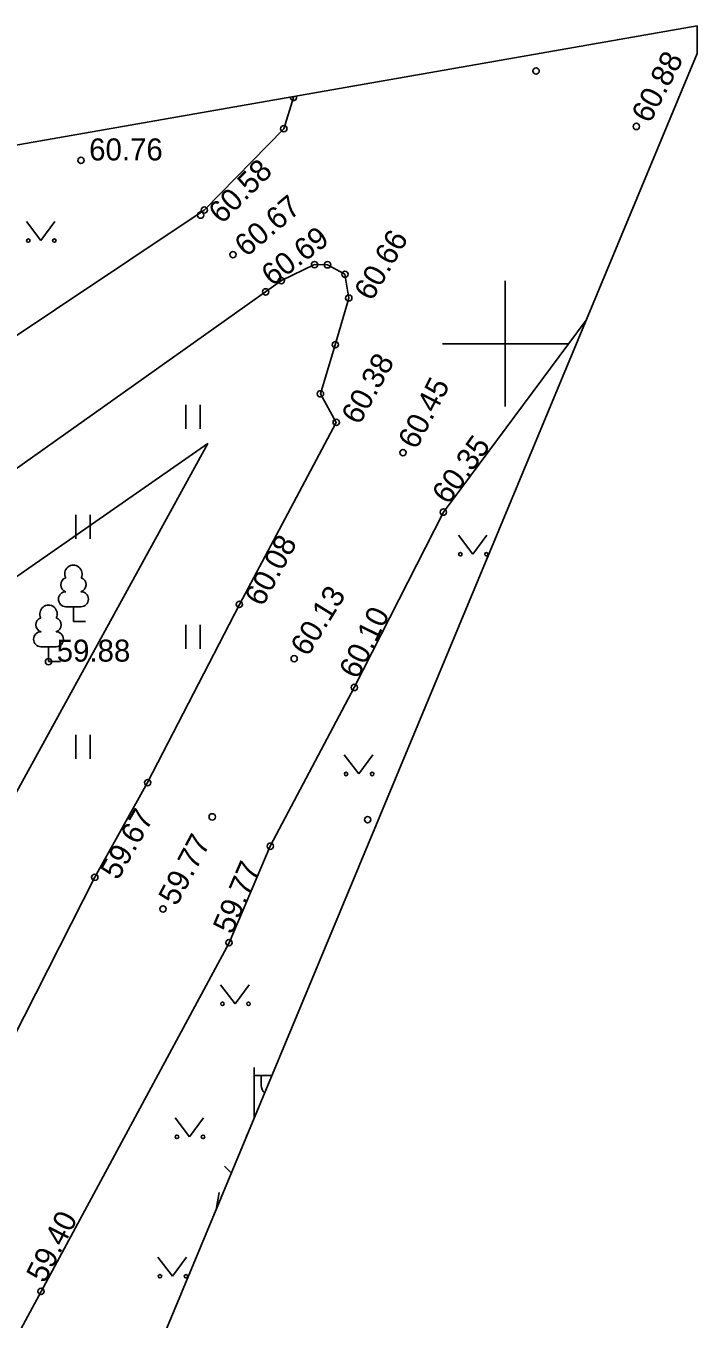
# Model space of a CAD drawing. Extents: x 643122 to 643306, y 6455802 to 6456010.
# Drawn here: x 643284.74 to 643306.11, y 6455968.95 to 6456010.12 of the extents above; entities that cross this region are included whole.
import ezdxf

# ---------------------------------------------------------------- set-up
doc = ezdxf.new("R2010")
doc.units = 0
for name, color, linetype in [('HALJASTUS', 7, 'Continuous'), ('KORGUS', 7, 'Continuous'), ('MOOTMPUNKT', 7, 'Continuous'), ('MOOTPIIR', 7, 'Continuous'), ('MPOHULIIN', 7, 'Continuous'), ('PIIR', 7, 'Continuous'), ('POST', 7, 'Continuous'), ('PUU', 7, 'Continuous'), ('SIOHULIIN', 7, 'Continuous'), ('TEE', 7, 'Continuous'), ('VORK', 7, 'Continuous')]:
    doc.layers.add(name, color=color, linetype=linetype)

msp = doc.modelspace()

# ---------------------------------------------------------------- linework, layer by layer
at = {"layer": 'HALJASTUS'}
for p, q in [((643284.759, 6456003.888), (643285.222, 6456003.282)), ((643285.222, 6456003.282), (643285.668, 6456003.888)), ((643289.836, 6455997.289), (643289.836, 6455998.051)), ((643290.291, 6455997.289), (643290.291, 6455998.051)), ((643286.336, 6455993.789), (643286.336, 6455994.551)), ((643286.791, 6455993.789), (643286.791, 6455994.551)), ((643298.51, 6455993.905), (643298.974, 6455993.298)), ((643298.974, 6455993.298), (643299.419, 6455993.905)), ((643289.836, 6455990.289), (643289.836, 6455991.051)), ((643290.291, 6455990.289), (643290.291, 6455991.051)), ((643286.336, 6455986.789), (643286.336, 6455987.551)), ((643286.791, 6455986.789), (643286.791, 6455987.551)), ((643294.873, 6455986.911), (643295.336, 6455986.305)), ((643295.336, 6455986.305), (643295.782, 6455986.911)), ((643290.937, 6455979.596), (643291.4, 6455978.989)), ((643291.4, 6455978.989), (643291.846, 6455979.596)), ((643289.491, 6455975.365), (643289.954, 6455974.758)), ((643289.954, 6455974.758), (643290.4, 6455975.365)), ((643288.948, 6455970.926), (643289.412, 6455970.319)), ((643289.412, 6455970.319), (643289.857, 6455970.926))]:
    msp.add_line(p, q, dxfattribs=at)
for centre in [(643284.821, 6456003.282), (643285.65, 6456003.282), (643298.573, 6455993.298), (643299.401, 6455993.298), (643294.935, 6455986.305), (643295.764, 6455986.305), (643290.999, 6455978.989), (643291.828, 6455978.989), (643289.553, 6455974.758), (643290.382, 6455974.758), (643289.011, 6455970.319), (643289.839, 6455970.319)]:
    msp.add_circle(centre, 0.055, dxfattribs=at)
at = {"layer": 'KORGUS'}
for centre in [(643300.983, 6456008.677), (643292.953, 6456006.841), (643304.174, 6456006.914), (643286.498, 6456005.833), (643290.305, 6456004.092), (643291.335, 6456002.834), (643292.375, 6456001.649), (643295.021, 6456001.453), (643294.621, 6455997.494), (643296.745, 6455996.533), (643298.032, 6455994.639), (643291.54, 6455991.704), (643285.465, 6455989.881), (643293.283, 6455989.974), (643295.195, 6455989.059), (643295.622, 6455984.85), (643292.522, 6455984.006), (643286.937, 6455983.018), (643289.11, 6455982.009), (643291.21, 6455980.935), (643285.228, 6455969.838)]:
    msp.add_circle(centre, 0.1, dxfattribs=at)
at = {"layer": 'MOOTMPUNKT'}
msp.add_line((643293.351, 6456007.881), (643293.163, 6456007.848), dxfattribs=at)
for centre in [(643290.423, 6456004.253), (643293.931, 6456002.517), (643294.345, 6456002.511), (643294.898, 6456002.208), (643292.875, 6456002.007), (643294.591, 6455999.968), (643294.119, 6455998.404), (643288.62, 6455986.029), (643290.674, 6455984.94)]:
    msp.add_circle(centre, 0.1, dxfattribs=at)
msp.add_arc((643293.262, 6456007.836), 0.1, 172.9676, 26.9044, dxfattribs=at)
at = {"layer": 'MOOTPIIR'}
msp.add_lwpolyline([(643263.125, 6455905.95), (643306.108, 6456009.233), (643306.108, 6456010.116), (643122.252, 6455977.908), (643123.574, 6455802.755), (643123.574, 6455802.313), (643186.31, 6455827.376)], dxfattribs=at)
at = {"layer": 'MPOHULIIN'}
for p, q in [((643290.814, 6455972.512), (643290.899, 6455972.98)), ((643290.866, 6455972.609), (643290.814, 6455972.512)), ((643290.814, 6455972.512), (643290.834, 6455972.531))]:
    msp.add_line(p, q, dxfattribs=at)
at = {"layer": 'PIIR'}
msp.add_lwpolyline([(643225.38, 6455957.63), (643239.18, 6455947.7), (643256.66, 6455935.12), (643290.53, 6455996.82), (643254.12, 6455971.47)], close=True, dxfattribs=at)
at = {"layer": 'POST'}
for p, q in [((643292.006, 6455975.349), (643292.006, 6455976.959)), ((643292.006, 6455976.709), (643292.573, 6455976.709)), ((643292.233, 6455976.388), (643292.233, 6455976.709)), ((643291.762, 6455974.761), (643291.797, 6455974.847))]:
    msp.add_line(p, q, dxfattribs=at)
for centre, radius, start, end in [((643292.539, 6455976.388), 0.306, 180, 229.8071), ((643292.006, 6455974.709), 0.25, 146.6962, 168.1132)]:
    msp.add_arc(centre, radius, start, end, dxfattribs=at)
at = {"layer": 'PUU'}
for p, q in [((643286.497, 6455991.63), (643286.017, 6455991.63)), ((643286.257, 6455991.155), (643286.257, 6455991.63)), ((643286.637, 6455991.155), (643286.257, 6455991.155)), ((643285.705, 6455990.356), (643285.225, 6455990.356)), ((643285.465, 6455989.881), (643285.465, 6455990.356)), ((643285.845, 6455989.881), (643285.465, 6455989.881))]:
    msp.add_line(p, q, dxfattribs=at)
for centre, radius, start, end in [((643286.257, 6455992.675), 0.277, 332.5799, 207.4201), ((643286.087, 6455992.328), 0.233, 109.0217, 253.1415), ((643286.427, 6455992.328), 0.233, 286.8508, 70.9859), ((643286.02, 6455991.868), 0.238, 90.0016, 269.3953), ((643286.495, 6455991.868), 0.238, 270.6047, 89.9984), ((643285.465, 6455991.401), 0.277, 332.5799, 207.4201), ((643285.295, 6455991.054), 0.233, 109.0217, 253.1415), ((643285.635, 6455991.054), 0.233, 286.8508, 70.9859), ((643285.228, 6455990.594), 0.238, 90.0016, 269.3953), ((643285.703, 6455990.594), 0.238, 270.6047, 89.9984)]:
    msp.add_arc(centre, radius, start, end, dxfattribs=at)
at = {"layer": 'SIOHULIIN'}
msp.add_line((643291.065, 6455973.822), (643291.281, 6455973.606), dxfattribs=at)
at = {"layer": 'TEE'}
for points in [[(643293.257, 6456007.864), (643293.262, 6456007.836), (643292.953, 6456006.841), (643290.423, 6456004.253), (643278.544, 6455996.322), (643277.244, 6455996.358), (643276.184, 6455996.839), (643273.89, 6455999.371)], [(643288.62, 6455986.029), (643291.54, 6455991.704), (643294.621, 6455997.494), (643294.119, 6455998.404), (643294.591, 6455999.968), (643295.021, 6456001.453), (643294.898, 6456002.208), (643294.345, 6456002.511), (643293.931, 6456002.517), (643292.875, 6456002.007), (643292.375, 6456001.649), (643280.822, 6455993.463), (643273.302, 6455988.007), (643259.173, 6455978.176), (643252.409, 6455973.885), (643244.731, 6455969.2), (643238.047, 6455965.018), (643234.783, 6455963.518), (643221.658, 6455957.518), (643209.01, 6455952.101), (643194.059, 6455946.811), (643184.566, 6455943.844)], [(643302.578, 6456000.751), (643298.032, 6455994.639), (643295.195, 6455989.059), (643292.522, 6455984.006)], [(643171.184, 6455843.549), (643177.151, 6455848.634), (643184.982, 6455855.963), (643192.489, 6455863.266), (643196.311, 6455866.772), (643203.923, 6455874.294), (643213.022, 6455882.906), (643221.379, 6455890.719), (643231.588, 6455900.322), (643241.92, 6455910.041), (643247.846, 6455916.605), (643251.433, 6455920.952), (643257.545, 6455930.028), (643263.805, 6455940.954), (643268.674, 6455949.495), (643274.935, 6455960.861), (643281.301, 6455971.939), (643286.937, 6455983.018), (643288.62, 6455986.029)], [(643245.175, 6455900.722), (643243.404, 6455902.307), (643243.933, 6455903.726), (643246.618, 6455907.19), (643250.178, 6455911.98), (643254.836, 6455918.194), (643261.488, 6455927.812), (643267.691, 6455938.581), (643273.328, 6455946.879), (643279.048, 6455958.408), (643285.228, 6455969.838), (643291.21, 6455980.935), (643292.522, 6455984.006)]]:
    msp.add_lwpolyline(points, dxfattribs=at)
at = {"layer": 'VORK'}
for p, q in [((643300, 6456002), (643300, 6455998)), ((643298, 6456000), (643302, 6456000))]:
    msp.add_line(p, q, dxfattribs=at)

# ---------------------------------------------------------------- texts
at = {"layer": 'KORGUS'}
for s, rotation, p in [(' 60.88', 62.5203, (643304.484, 6456006.753)), (' 60.58', 45.2841, (643290.802, 6456003.599)), (' 60.67', 40.2874, (643291.562, 6456002.567)), (' 60.69', 37.2711, (643292.375, 6456001.649)), (' 60.66', 59.8846, (643295.626, 6456001.102)), (' 60.38', 61.1412, (643295.234, 6455997.156)), (' 60.45', 62.5815, (643297.055, 6455996.372)), (' 60.35', 54.1248, (643298.032, 6455994.639)), (' 60.08', 61.6308, (643292.156, 6455991.372)), (' 60.13', 58.3663, (643293.581, 6455989.79)), (' 60.10', 63.9226, (643295.195, 6455989.059)), (' 59.67', 60.1449, (643287.544, 6455982.67)), (' 59.77', 61.9167, (643289.419, 6455981.844)), (' 59.77', 66.8641, (643291.21, 6455980.935)), (' 59.40', 63.0781, (643285.228, 6455969.838))]:
    msp.add_text(s, height=0.7, rotation=rotation, dxfattribs=at).set_placement(p)
for s, p in [(' 60.76', (643286.498, 6456005.833)), (' 59.88', (643285.465, 6455989.881))]:
    msp.add_text(s, height=0.7, dxfattribs=at).set_placement(p)

doc.saveas('drawing.dxf')
